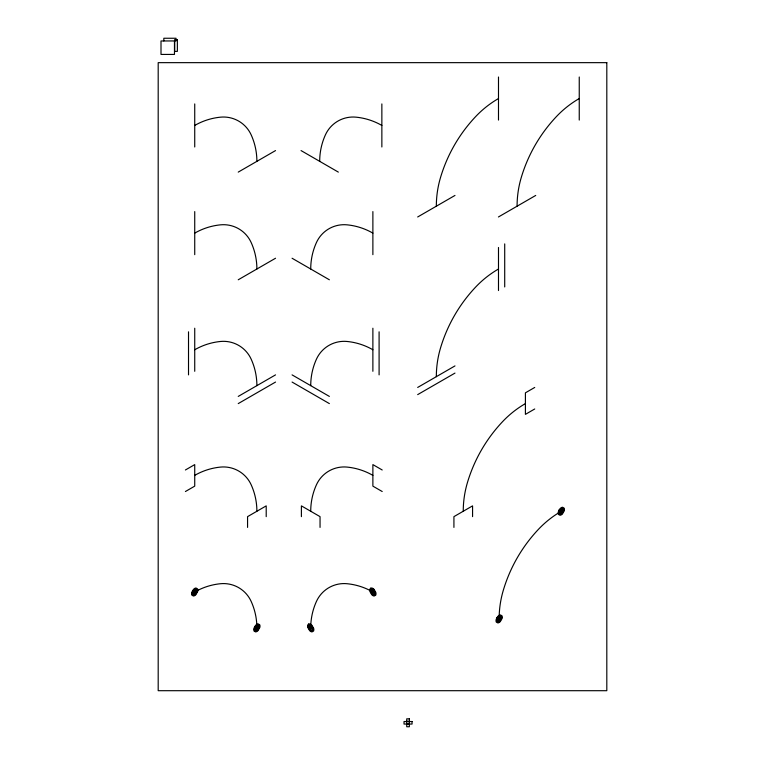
<?xml version="1.0" encoding="UTF-8"?>
<svg xmlns="http://www.w3.org/2000/svg" width="765" height="765" viewBox="0 0 765 765"><rect width="100%" height="100%" fill="white"/><g stroke="black" fill="none" stroke-linecap="round" stroke-linejoin="round"><path stroke-width="1.15" d="M238.24 172.106L275.534 150.581M238.24 279.78L275.534 258.245M417.68 216.973L454.984 195.438M498.436 216.973L535.73 195.438M238.24 396.413L275.534 374.879M238.24 403.595L275.534 382.06M185.407 469.987L194.731 464.604L194.731 486.138L185.407 491.522M417.68 387.444L454.984 365.909M417.68 394.616L454.984 373.091M534.735 387.444L525.412 392.828L525.412 414.362L534.735 408.979M406.722 721.366L409.361 721.366M406.722 724.226L409.361 724.226M301.047 150.581L338.34 172.106M292.077 258.245L329.371 279.78M292.077 374.879L329.371 396.413M292.077 382.06L329.371 403.595M382.204 469.987L372.88 464.604L372.88 486.138L382.204 491.522M579.248 77.007L579.248 120.076M504.709 243.892L504.709 286.952M498.493 77.007L498.493 120.076M498.493 247.478L498.493 290.547M472.569 516.643L472.569 505.875L453.922 516.643L453.922 527.41M409.409 721.529L409.409 724.063M381.859 103.925L381.859 146.985M379.096 331.819L379.096 374.879M372.88 211.589L372.88 254.659M372.88 328.223L372.88 371.293M320.047 527.41L320.047 516.643L301.4 505.875L301.4 516.643M266.21 516.643L266.21 505.875L247.564 516.643L247.564 527.41M194.731 103.925L194.731 146.985M194.731 211.589L194.731 254.659M194.731 328.223L194.731 371.293M188.515 331.819L188.515 374.879M174.468 40.975L174.468 54.43L161.004 54.43L161.004 40.975L176.027 40.937L176.027 38.25L163.825 38.25L163.825 40.937M561.3 511.259A100.454 100.454 0 0 0 538.598 529.17A151.757 151.757 0 0 0 503.303 590.312A100.454 100.454 0 0 0 499.134 618.923M463.246 511.259A100.454 100.454 0 0 1 467.415 482.639A151.757 151.757 0 0 1 502.71 421.505A100.454 100.454 0 0 1 525.412 403.595M498.493 269.012A100.454 100.454 0 0 0 475.792 286.923A151.757 151.757 0 0 0 440.497 348.056A100.454 100.454 0 0 0 436.337 376.676M517.083 206.206A100.454 100.454 0 0 1 521.242 177.585A151.757 151.757 0 0 1 556.547 116.452A100.454 100.454 0 0 1 579.248 98.542M436.337 206.206A100.454 100.454 0 0 1 440.497 177.585A151.757 151.757 0 0 1 475.792 116.452A100.454 100.454 0 0 1 498.493 98.542M310.724 627.893A64.145 64.145 0 0 1 316.423 601.462A30.418 30.418 0 0 1 347.138 583.724A64.145 64.145 0 0 1 372.88 592.005M310.724 511.259A64.145 64.145 0 0 1 316.423 484.819A30.418 30.418 0 0 1 347.138 467.09A64.145 64.145 0 0 1 372.88 475.371M310.724 385.646A64.145 64.145 0 0 1 316.423 359.206A30.418 30.418 0 0 1 347.138 341.477A64.145 64.145 0 0 1 372.88 349.758M310.724 269.012A64.145 64.145 0 0 1 316.423 242.572A30.418 30.418 0 0 1 347.138 224.843A64.145 64.145 0 0 1 372.88 233.124M319.694 161.348A64.145 64.145 0 0 1 325.393 134.908A30.418 30.418 0 0 1 356.108 117.169A64.145 64.145 0 0 1 381.859 125.45M256.887 627.893A64.145 64.145 0 0 0 251.188 601.462A30.418 30.418 0 0 0 220.473 583.724A64.145 64.145 0 0 0 194.731 592.005M256.887 511.259A64.145 64.145 0 0 0 251.188 484.819A30.418 30.418 0 0 0 220.473 467.09A64.145 64.145 0 0 0 194.731 475.371M256.887 385.646A64.145 64.145 0 0 0 251.188 359.206A30.418 30.418 0 0 0 220.473 341.477A64.145 64.145 0 0 0 194.731 349.758M256.887 269.012A64.145 64.145 0 0 0 251.188 242.572A30.418 30.418 0 0 0 220.473 224.843A64.145 64.145 0 0 0 194.731 233.124M256.887 161.348A64.145 64.145 0 0 0 251.188 134.908A30.418 30.418 0 0 0 220.473 117.169A64.145 64.145 0 0 0 194.731 125.45M193.564 592.158C194.903 597.828 197.906 585.913 193.564 592.158M194.147 592.081C194.826 594.472 195.974 589.318 194.147 592.081M255.73 628.046C257.059 633.716 260.062 621.802 255.73 628.046M256.313 627.969C256.992 630.36 258.14 625.206 256.313 627.969M497.977 619.067C499.315 624.747 502.318 612.832 497.977 619.067M498.56 619C499.239 621.39 500.387 616.227 498.56 619M560.143 511.402C561.472 517.073 564.474 505.158 560.143 511.402M560.716 511.336C561.395 513.726 562.543 508.562 560.716 511.336M309.596 626.65C309.863 632.578 314.243 626.286 309.596 626.65M310.16 627.271C310.294 630.236 312.483 627.09 310.16 627.271M371.752 590.762C372.02 596.69 376.399 590.398 371.752 590.762M372.316 591.383C372.45 594.348 374.64 591.202 372.316 591.383M192.531 590.743L191.824 592.368A5.02 5.02 0 0 0 191.623 593.803A3.404 3.404 0 0 0 191.919 595.208L193.44 596.011A3.203 3.203 0 0 0 194.731 595.6A5.02 5.02 0 0 0 195.859 594.701L197.628 591.641A5.02 5.02 0 0 0 197.839 590.217A3.203 3.203 0 0 0 197.552 588.887L196.012 588.008A3.203 3.203 0 0 0 194.731 588.419A5.02 5.02 0 0 0 193.593 589.318L192.531 590.743M192.971 590.991L192.407 592.301A4.016 4.016 0 0 0 192.244 593.439A2.725 2.725 0 0 0 192.484 594.568L193.698 595.208A2.563 2.563 0 0 0 194.731 594.883A4.016 4.016 0 0 0 195.639 594.166L197.045 591.718A4.016 4.016 0 0 0 197.217 590.57A2.563 2.563 0 0 0 196.988 589.519L195.754 588.801A2.563 2.563 0 0 0 194.731 589.136A4.016 4.016 0 0 0 193.822 589.853L192.971 590.991M193.411 591.249L192.99 592.225A3.012 3.012 0 0 0 192.866 593.085A2.046 2.046 0 0 0 193.048 593.927L193.956 594.415A1.922 1.922 0 0 0 194.731 594.166A3.012 3.012 0 0 0 195.41 593.621L196.471 591.794A3.012 3.012 0 0 0 196.595 590.934A1.922 1.922 0 0 0 196.423 590.14L195.505 589.605A1.922 1.922 0 0 0 194.731 589.853A3.012 3.012 0 0 0 194.052 590.389L193.411 591.249M254.688 626.631L253.99 628.256A5.02 5.02 0 0 0 253.779 629.691A3.404 3.404 0 0 0 254.085 631.096L255.606 631.9A3.203 3.203 0 0 0 256.887 631.488A5.02 5.02 0 0 0 258.025 630.59L259.794 627.529A5.02 5.02 0 0 0 259.995 626.105A3.203 3.203 0 0 0 259.708 624.785L258.178 623.896A3.203 3.203 0 0 0 256.887 624.307A5.02 5.02 0 0 0 255.759 625.206L254.688 626.631M255.128 626.879L254.573 628.189A4.016 4.016 0 0 0 254.401 629.337A2.725 2.725 0 0 0 254.649 630.456L255.864 631.096A2.563 2.563 0 0 0 256.887 630.771A4.016 4.016 0 0 0 257.795 630.054L259.211 627.606A4.016 4.016 0 0 0 259.373 626.459A2.563 2.563 0 0 0 259.144 625.407L257.92 624.699A2.563 2.563 0 0 0 256.887 625.024A4.016 4.016 0 0 0 255.979 625.741L255.128 626.879M255.567 627.137L255.147 628.113A3.012 3.012 0 0 0 255.022 628.973A2.046 2.046 0 0 0 255.204 629.815L256.112 630.303A1.922 1.922 0 0 0 256.887 630.054A3.012 3.012 0 0 0 257.566 629.509L258.627 627.683A3.012 3.012 0 0 0 258.752 626.822A1.922 1.922 0 0 0 258.58 626.028L257.662 625.493A1.922 1.922 0 0 0 256.887 625.741A3.012 3.012 0 0 0 256.208 626.277L255.567 627.137M496.944 617.651L496.236 619.287A5.02 5.02 0 0 0 496.026 620.721A3.404 3.404 0 0 0 496.332 622.127L497.852 622.93A3.203 3.203 0 0 0 499.134 622.509A5.02 5.02 0 0 0 500.272 621.62L502.041 618.56A5.02 5.02 0 0 0 502.242 617.125A3.203 3.203 0 0 0 501.964 615.806L500.425 614.926A3.203 3.203 0 0 0 499.134 615.337A5.02 5.02 0 0 0 498.005 616.227L496.944 617.651M497.384 617.91L496.82 619.22A4.016 4.016 0 0 0 496.648 620.358A2.725 2.725 0 0 0 496.896 621.486L498.111 622.127A2.563 2.563 0 0 0 499.134 621.792A4.016 4.016 0 0 0 500.042 621.075L501.457 618.636A4.016 4.016 0 0 0 501.62 617.489A2.563 2.563 0 0 0 501.4 616.427L500.167 615.72A2.563 2.563 0 0 0 499.134 616.055A4.016 4.016 0 0 0 498.235 616.772L497.384 617.91M497.824 618.168L497.403 619.143A3.012 3.012 0 0 0 497.269 620.004A2.046 2.046 0 0 0 497.451 620.845L498.369 621.323A1.922 1.922 0 0 0 499.134 621.075A3.012 3.012 0 0 0 499.822 620.539L500.874 618.703A3.012 3.012 0 0 0 500.998 617.852A1.922 1.922 0 0 0 500.836 617.059L499.908 616.523A1.922 1.922 0 0 0 499.134 616.772A3.012 3.012 0 0 0 498.455 617.307L497.824 618.168M559.1 509.987L558.402 511.622A5.02 5.02 0 0 0 558.192 513.057A3.404 3.404 0 0 0 558.498 514.453L560.009 515.266A3.203 3.203 0 0 0 561.3 514.845A5.02 5.02 0 0 0 562.438 513.956L564.197 510.896A5.02 5.02 0 0 0 564.407 509.461A3.203 3.203 0 0 0 564.121 508.142L562.591 507.252A3.203 3.203 0 0 0 561.3 507.673A5.02 5.02 0 0 0 560.162 508.562L559.1 509.987M559.54 510.245L558.976 511.546A4.016 4.016 0 0 0 558.813 512.693A2.725 2.725 0 0 0 559.052 513.812L560.267 514.462A2.563 2.563 0 0 0 561.3 514.128A4.016 4.016 0 0 0 562.208 513.411L563.623 510.972A4.016 4.016 0 0 0 563.786 509.825A2.563 2.563 0 0 0 563.556 508.763L562.332 508.056A2.563 2.563 0 0 0 561.3 508.39A4.016 4.016 0 0 0 560.391 509.108L559.54 510.245M559.98 510.494L559.559 511.479A3.012 3.012 0 0 0 559.435 512.34A2.046 2.046 0 0 0 559.617 513.181L560.525 513.659A1.922 1.922 0 0 0 561.3 513.411A3.012 3.012 0 0 0 561.979 512.875L563.04 511.039A3.012 3.012 0 0 0 563.164 510.178A1.922 1.922 0 0 0 562.992 509.385L562.074 508.859A1.922 1.922 0 0 0 561.3 509.108A3.012 3.012 0 0 0 560.621 509.643L559.98 510.494M308.524 624.087L307.903 624.785A3.203 3.203 0 0 0 307.616 626.105A5.02 5.02 0 0 0 307.826 627.529L309.586 630.59A5.02 5.02 0 0 0 310.724 631.488A3.203 3.203 0 0 0 312.005 631.9L313.526 631.096A3.404 3.404 0 0 0 313.832 629.691A5.02 5.02 0 0 0 313.621 628.256L311.862 625.206A5.02 5.02 0 0 0 310.724 624.307A3.203 3.203 0 0 0 309.433 623.896L308.524 624.087M308.964 624.852L308.467 625.407A2.563 2.563 0 0 0 308.238 626.459A4.016 4.016 0 0 0 308.4 627.606L309.815 630.054A4.016 4.016 0 0 0 310.724 630.771A2.563 2.563 0 0 0 311.757 631.096L312.971 630.456A2.725 2.725 0 0 0 313.21 629.337A4.016 4.016 0 0 0 313.038 628.189L311.632 625.741A4.016 4.016 0 0 0 310.724 625.024A2.563 2.563 0 0 0 309.691 624.699L308.964 624.852M309.404 625.617L309.031 626.028A1.922 1.922 0 0 0 308.859 626.822A3.012 3.012 0 0 0 308.983 627.683L310.045 629.509A3.012 3.012 0 0 0 310.724 630.054A1.922 1.922 0 0 0 311.498 630.303L312.407 629.815A2.046 2.046 0 0 0 312.589 628.973A3.012 3.012 0 0 0 312.464 628.113L311.403 626.277A3.012 3.012 0 0 0 310.724 625.741A1.922 1.922 0 0 0 309.949 625.493L309.404 625.617M370.69 588.199L370.059 588.887A3.203 3.203 0 0 0 369.772 590.217A5.02 5.02 0 0 0 369.983 591.641L371.752 594.701A5.02 5.02 0 0 0 372.88 595.6A3.203 3.203 0 0 0 374.171 596.011L375.692 595.208A3.404 3.404 0 0 0 375.988 593.803A5.02 5.02 0 0 0 375.787 592.368L374.018 589.318A5.02 5.02 0 0 0 372.88 588.419A3.203 3.203 0 0 0 371.599 588.008L370.69 588.199M371.13 588.964L370.623 589.519A2.563 2.563 0 0 0 370.394 590.57A4.016 4.016 0 0 0 370.566 591.718L371.972 594.166A4.016 4.016 0 0 0 372.88 594.883A2.563 2.563 0 0 0 373.913 595.208L375.127 594.568A2.725 2.725 0 0 0 375.366 593.439A4.016 4.016 0 0 0 375.204 592.301L373.789 589.853A4.016 4.016 0 0 0 372.88 589.136A2.563 2.563 0 0 0 371.857 588.801L371.13 588.964M371.561 589.729L371.188 590.14A1.922 1.922 0 0 0 371.015 590.934A3.012 3.012 0 0 0 371.14 591.794L372.201 593.621A3.012 3.012 0 0 0 372.88 594.166A1.922 1.922 0 0 0 373.655 594.415L374.563 593.927A2.046 2.046 0 0 0 374.745 593.085A3.012 3.012 0 0 0 374.62 592.225L373.569 590.389A3.012 3.012 0 0 0 372.88 589.853A1.922 1.922 0 0 0 372.115 589.605L371.561 589.729M177.365 39.598L174.678 39.598L174.678 51.379L177.365 51.379L177.365 39.598M606.808 62.654L158.192 62.654L158.192 690.699L606.808 690.699L606.808 62.654M409.361 718.842L406.722 718.842L406.722 726.75L409.361 726.75L409.361 718.842M412.058 721.529L404.025 721.529L404.025 724.063L412.058 724.063L412.058 721.529"/></g></svg>
